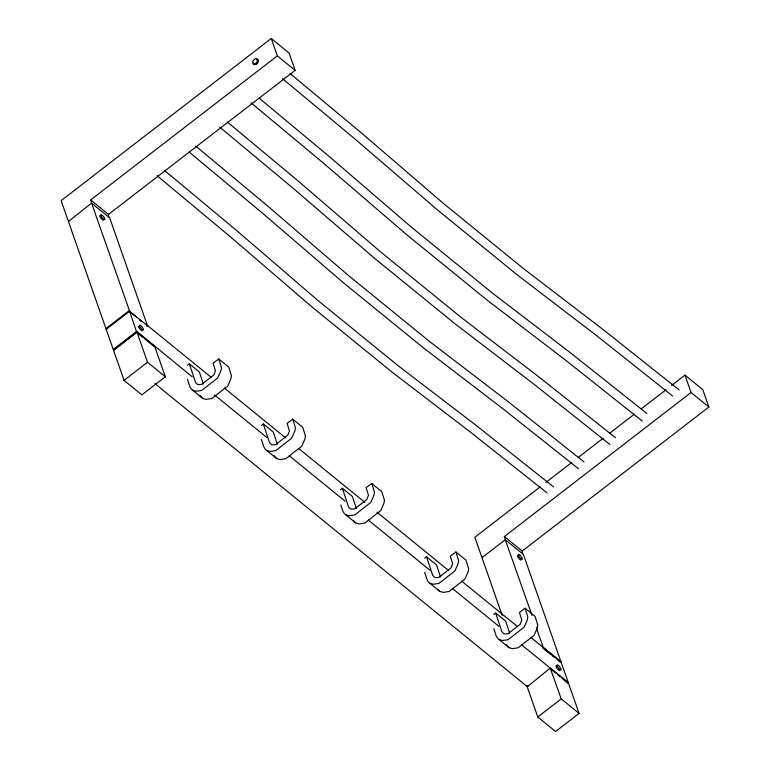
<?xml version="1.0" encoding="UTF-8"?>
<svg xmlns="http://www.w3.org/2000/svg" width="770" height="770" viewBox="0 0 770 770"><rect width="100%" height="100%" fill="white"/><g stroke="black" fill="none" stroke-linecap="round" stroke-linejoin="round"><path stroke-width="1.16" d="M567.49 682.903L568.501 683.231L579.059 713.395L555.603 731.5L537.778 716.995L527.219 686.84L550.406 667.965L568.231 682.461L567.49 682.903L562.042 678.409M68.742 220.682L67.885 219.951L61.128 200.652L271.252 38.5L277.335 55.883L90.668 199.93L91.553 203.088L68.424 221.5L105.933 328.588L106.943 328.915L106.202 329.368L113.228 349.436L114.239 349.763L136.964 332.101L154.78 346.606L165.348 376.771L141.892 394.875L124.066 380.37L113.508 350.206L136.964 332.101L147.522 362.266L165.348 376.771M211.086 377.242L147.715 325.672L146.685 325.816L147.214 324.988L109.706 217.891L108.859 217.159L108.493 214.426L90.668 199.93M671.632 385.414L684.963 375.125L691.046 392.507L504.388 536.555L505.264 539.712L482.463 557.316L482.145 558.125L502.204 615.394M557.499 659.9L560.185 662.065L560.926 661.622L523.427 554.525L522.57 553.794L522.214 551.05L504.388 536.555M543.129 648.388L542.879 647.204L530.761 637.348M253.571 63.804L254.562 64.651L256.198 64.257A3.099 1.915 -50.9 0 0 258.373 60.965L256.497 59.367L257.892 59.608L258.373 60.965L256.198 64.257L253.946 64.372L253.474 63.015M136.694 317.567L129.658 311.263L147.484 325.758M108.493 214.426L295.16 70.378L289.068 53.005L271.252 38.5M105.933 328.588L129.389 310.493L91.553 203.088L108.859 217.159M106.202 329.368L129.658 311.263L136.733 332.409L143.018 337.453M113.228 349.436L136.694 331.331L192.298 376.848M124.066 380.37L147.522 362.266M540.203 486.842L474.84 537.277L481.606 556.585L482.463 557.316M545.92 482.424L571.629 462.587M578.299 457.438L603.064 438.332M609.725 433.192L634.49 414.077M641.16 408.937L665.915 389.832M522.214 551.05L708.872 407.012L702.789 389.63L684.963 375.125M537.778 716.995L561.243 698.9L550.175 668.052L521.28 644.538M187.457 365.211L189.333 363.786L199.334 371.92L203.367 384.028M261.454 425.425L263.34 424L273.34 432.134L277.364 444.242M340.484 489.73L342.371 488.305L352.362 496.438L356.394 508.547M424.655 558.212L426.532 556.787L436.532 564.92L440.556 577.028M493.811 614.489L495.688 613.055L505.688 621.188L509.721 633.296M187.437 379.321L190.055 387.195L191.586 389.351L202.683 398.408L206.042 399.38L211.769 398.533L227.66 386.117L230.499 379.831A14.341 8.865 -50.9 0 0 231.414 375.635L228.738 367.097L218.738 358.964L213.078 363.18L215.446 370.755L213.848 374.932L201.692 384.432L197.813 384.644L195.561 382.498L189.333 363.786M261.434 439.535L264.062 447.409L265.592 449.565L276.69 458.622L280.049 459.594L285.776 458.747L301.657 446.331L304.506 440.045A14.341 8.865 -50.9 0 0 305.411 435.849L302.745 427.311L292.744 419.178L287.085 423.394L289.453 430.969L287.864 435.108L275.689 444.646L271.82 444.858L269.558 442.712L263.34 424M340.841 504.956L343.083 511.713L344.623 513.869L355.721 522.926L359.07 523.898L364.797 523.051L380.688 510.635L383.527 504.35A14.341 8.865 -50.9 0 0 384.442 500.154L381.776 491.616L371.775 483.483L366.106 487.699L368.483 495.274L366.886 499.441L354.72 508.951L350.851 509.163L348.589 507.016L342.371 488.305M424.636 572.322L427.254 580.195L428.784 582.351L439.882 591.408L443.241 592.38L448.968 591.533L464.849 579.117L467.698 572.832A14.341 8.865 -50.9 0 0 468.603 568.635L465.937 560.098L455.936 551.965L450.277 556.181L452.644 563.755L451.056 567.894L438.881 577.433L435.012 577.644L432.759 575.498L426.532 556.787M493.791 628.59L496.409 636.463L497.94 638.619L509.037 647.676L512.397 648.648L518.123 647.801L534.014 635.385L536.854 629.1A14.341 8.865 -50.9 0 0 537.768 624.903L535.092 616.375L525.092 608.233L519.432 612.458L521.8 620.023L520.222 624.172L508.046 633.7L504.167 633.912L501.915 631.766L495.688 613.055M113.508 350.206L114.239 349.763M526.719 686.147L527.748 686.012L526.719 686.147L154.857 383.575M154.51 345.836L153.788 346.086L144.808 338.887M146.685 325.816L147.715 325.672M256.497 59.367L257.892 59.608L258.373 60.965M560.185 662.065L561.195 662.393L568.231 682.461M155.011 346.519L153.788 346.086L154.78 346.606M192.692 390.275L196.042 391.247L201.769 390.4L217.66 377.983L220.499 371.698A14.341 8.865 -50.9 0 0 221.413 367.502L218.738 358.964M266.69 450.489L270.049 451.461L275.775 450.614L291.657 438.197L294.506 431.912A14.341 8.865 -50.9 0 0 295.411 427.706L292.744 419.178M345.72 514.784L349.079 515.765L354.806 514.918L370.688 502.502L373.537 496.217A14.341 8.865 -50.9 0 0 374.441 492.011L371.775 483.483M429.881 583.265L433.24 584.247L438.967 583.4L454.858 570.984L457.698 564.699A14.341 8.865 -50.9 0 0 458.602 560.493L455.936 551.965M499.047 639.543L502.396 640.515L508.123 639.668L524.014 627.252L526.853 620.966A14.341 8.865 -50.9 0 0 527.768 616.77L525.092 608.233M679.178 389.976L602.332 328.954L523.754 268.807L443.328 203.367L361.043 132.623L289.992 73.448M672.634 396.011L596.721 335.73L518.143 275.583L437.716 210.143L355.432 139.399L282.542 78.684M646.848 413.461L570.936 353.189L492.357 293.043L411.931 227.602L329.647 156.859L259.519 98.445M642.17 420.978L565.324 359.965L486.746 299.819L406.319 234.378L324.035 163.635L251.145 102.92M615.451 437.697L539.529 377.416L460.961 317.269L380.534 251.828L298.25 181.085L227.198 121.91M609.84 444.463L533.928 384.192L455.349 324.045L374.923 258.605L292.639 187.861L219.739 127.146M584.045 461.923L508.133 401.651L429.564 341.505L349.128 276.055L266.844 205.321L195.801 146.136M578.434 468.699L502.521 408.418L423.952 348.281L343.526 282.831L261.232 212.097L189.266 152.142M553.582 486.9L476.736 425.877L398.167 365.731L317.731 300.29L235.447 229.547L164.405 170.372M547.037 492.925L471.125 432.653L392.556 372.507L312.119 307.066L229.835 236.323L156.945 175.608M544.034 649.11L550.319 654.144M552.109 655.588L553.909 657.022M277.335 55.883L295.16 70.378M691.046 392.507L708.872 407.012M522.57 553.794L505.264 539.712L532.003 615.403M560.926 661.622L543.11 647.118L536.363 627.868M224.137 387.859L285.651 437.909M298.693 448.525L364.865 502.367M376.982 512.223L448.746 570.618M461.788 581.235L517.71 626.732M543.379 647.888L561.195 662.393M214.666 395.048L266.853 437.514M289.222 455.715L345.143 501.222M368.435 520.174L429.949 570.224M452.317 588.424L498.912 626.337M561.243 698.9L579.059 713.395M139.418 319.82L141.237 321.311M550.232 668.658L555.68 673.153M557.499 674.655L560.223 676.907M509.037 647.676L506.41 644.596M439.882 591.408L437.976 589.474M355.721 522.926L353.815 520.992M276.69 458.622L274.053 455.542M202.683 398.408L200.056 395.328M129.389 310.493L129.427 311.571M520.886 560.117A3.099 0.866 52.3 0 1 518.662 558.163A3.099 0.866 52.3 0 1 517.334 555.507M559.925 670.564A3.099 0.866 52.3 0 1 557.355 668.649A3.099 0.866 52.3 0 1 556.142 665.665M103.315 220.345A3.099 0.866 52.3 0 1 101.091 218.391A3.099 0.866 52.3 0 1 99.763 215.744M142.007 330.831A3.099 0.866 52.3 0 1 139.784 328.877A3.099 0.866 52.3 0 1 138.446 326.23M255.38 63.592A3.099 1.915 -50.9 0 0 257.074 58.944A3.099 1.915 -50.9 0 0 252.849 61.446A3.099 1.915 -50.9 0 0 255.38 63.592M518.47 555.305A3.099 0.866 52.3 0 0 521.906 559.328A3.099 0.866 52.3 0 0 520.703 555.892A3.099 0.866 52.3 0 0 518.47 555.305M557.162 665.79A3.099 0.866 52.3 0 0 560.599 669.813A3.099 0.866 52.3 0 0 559.395 666.377A3.099 0.866 52.3 0 0 557.162 665.79M100.899 215.542A3.099 0.866 52.3 0 0 104.335 219.556A3.099 0.866 52.3 0 0 103.132 216.129A3.099 0.866 52.3 0 0 100.899 215.542M139.591 326.028A3.099 0.866 52.3 0 0 143.028 330.051A3.099 0.866 52.3 0 0 141.824 326.615A3.099 0.866 52.3 0 0 139.591 326.028"/></g></svg>
